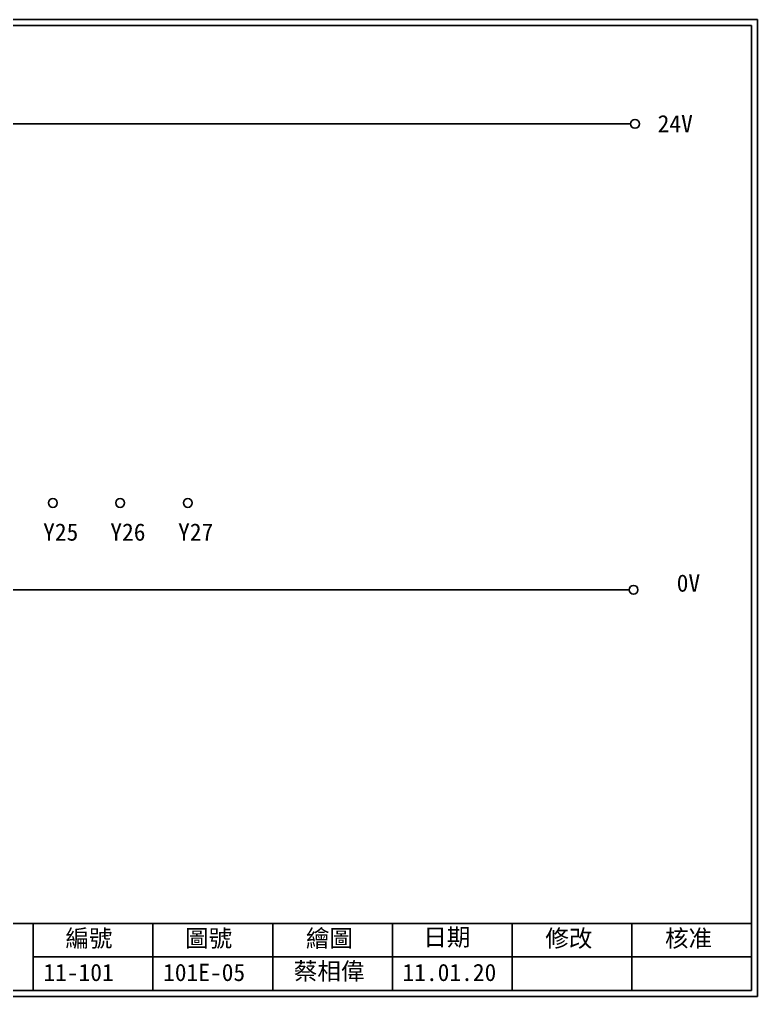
# Model space of a CAD drawing. Extents: x 10 to 297, y 3 to 207.
# Drawn here: x 142.9 to 297, y 3 to 207 of the extents above; entities that cross this region are included whole.
import ezdxf

# ---------------------------------------------------------------- set-up
doc = ezdxf.new("R2010")
doc.units = 0
doc.layers.add('圖框層', color=7, linetype='CONTINUOUS')
doc.layers.add('標尺寸層', color=3, linetype='CONTINUOUS')
doc.styles.add('STSL', font='KAIU.TTF')

msp = doc.modelspace()

# ---------------------------------------------------------------- linework, layer by layer
at = {"layer": '圖框層', "color": 7}
for p, q in [((297, 206.97), (10, 206.97)), ((297, 3), (297, 206.97)), ((295.75, 205.72), (11.25, 205.72)), ((295.75, 4.25), (295.75, 205.72)), ((11.25, 18.25), (295.75, 18.25)), ((145.75, 4.25), (145.75, 18.25)), ((170.75, 4.25), (170.75, 18.25)), ((195.75, 4.25), (195.75, 18.25)), ((220.75, 4.25), (220.75, 18.25)), ((245.75, 4.25), (245.75, 18.25)), ((270.75, 4.25), (270.75, 18.25)), ((145.75, 11.25), (295.75, 11.25)), ((11.25, 4.25), (295.75, 4.25)), ((10, 3), (297, 3))]:
    msp.add_line(p, q, dxfattribs=at)
at = {"layer": '標尺寸層', "color": 7}
for p, q in [((37.25, 185.18), (270.5, 185.18)), ((37.25, 87.91), (270.2, 87.91))]:
    msp.add_line(p, q, dxfattribs=at)
for centre in [(271.42, 185.18), (149.85, 106.04), (163.88, 106.04), (178.04, 106.04), (271.12, 87.91)]:
    msp.add_circle(centre, 0.92, dxfattribs=at)

# ---------------------------------------------------------------- texts
at = {"layer": '圖框層', "style": 'STSL'}
for s, p in [('24V', (276.15, 183.43)), ('0V', (280.13, 87.51))]:
    msp.add_text(s, height=3.6, dxfattribs=at).set_placement(p)
at = {"layer": '圖框層', "color": 4, "style": 'STSL'}
for s, p in [('Y25', (147.81, 98.16)), ('Y26', (161.84, 98.16)), ('Y27', (176, 98.16)), ('編號', (152.47, 13.34)), ('圖號', (177.47, 13.34)), ('繪圖', (202.69, 13.34)), ('日期', (227.22, 13.59)), ('修改', (252.69, 13.34)), ('核准', (277.69, 13.34)), ('蔡相偉', (200.18, 6.47)), ('11-101', (147.86, 6.22)), ('101E-05', (172.86, 6.22)), ('11.01.20', (222.86, 6.22))]:
    msp.add_text(s, height=3.6, dxfattribs=at).set_placement(p)

doc.saveas('drawing.dxf')
